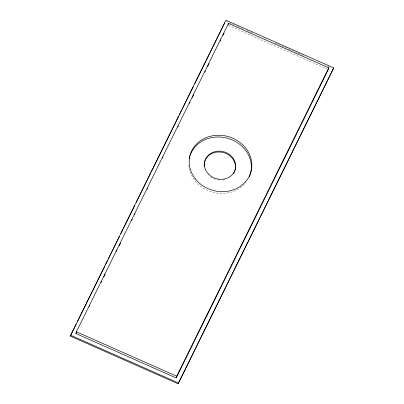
<?xml version="1.0" encoding="UTF-8"?>
<svg xmlns="http://www.w3.org/2000/svg" width="404" height="404" viewBox="0 0 404 404"><rect width="100%" height="100%" fill="white"/><g stroke="black" fill="none" stroke-linecap="round" stroke-linejoin="round"><path stroke-width="0.3" stroke-dasharray="2.02 1.52" d="M226.235 21.336L237.188 26.184M237.769 26.442L244.112 29.25M246.99 30.522L252.182 32.82M275.245 43.031L278.129 44.309M278.704 44.561L304.646 56.045M327.71 66.256L329.442 67.024M228.613 25.432L327.154 69.054M224.725 179.74A15.771 13.989 14.9 0 1 223.033 180.063M218.953 180.123A15.771 13.989 14.9 0 1 209.388 176.058M246.193 182.133A31.547 27.982 14.9 0 1 245.415 183.103M244.203 184.451A31.547 27.982 14.9 0 1 211.827 191.971A31.547 27.982 14.9 0 1 189.112 168.013M188.931 166.796A31.547 27.982 14.9 0 1 188.799 165.574"/><path stroke-width="0.61" d="M70.291 336.072L225.892 20.2L333.709 67.928L178.108 383.8L70.291 336.072L76.149 324.195M75.927 333.553L76.396 331.795L228.502 23.417L328.775 67.806L328.306 69.569L176.2 377.942L75.927 333.553L76.487 332.421M228.194 24.594L228.502 23.417M176.2 377.942L176.664 376.185L328.775 67.806M178.108 383.8L333.709 67.928M77.543 321.367L92.324 291.395M92.885 290.264L104.878 265.948M105.434 264.817L107.666 260.292M108.227 259.161L119.382 236.542M120.776 233.714L123.008 229.189M123.568 228.058L134.724 205.439M136.118 202.611L150.904 172.639M151.46 171.508L166.246 141.536M166.802 140.405L178.795 116.084M179.356 114.953L181.588 110.428M182.143 109.302L193.304 86.678M194.698 83.85L209.479 53.878M210.04 52.747L224.821 22.776M89.324 306.394L89.885 305.262M101.045 282.628L101.606 281.497M103.838 276.972L105.232 274.144M116.397 251.51L116.958 250.379M119.19 245.849L120.584 243.021M131.749 220.387L132.305 219.256M134.537 214.731L135.098 213.6M147.096 189.269L147.657 188.138M162.448 158.146L163.009 157.015M177.8 127.028L178.356 125.897M189.521 103.262L190.077 102.131M192.314 97.601L193.708 94.773M204.873 72.139L205.429 71.008M207.661 66.483L209.06 63.655M220.22 41.021L220.781 39.89M223.013 35.365L224.129 33.098M76.396 331.795L176.664 376.185M70.523 335.189L178.341 382.921M234.214 172.402A15.771 13.989 14.9 0 1 233.618 173.488M204.192 166.332A15.771 13.989 14.9 0 1 204.146 165.1M204.172 164.489A15.771 13.989 14.9 0 1 222.695 152.404A15.771 13.989 14.9 0 1 234.694 171.281M189.158 158.853A31.547 27.982 14.9 0 1 228.285 138.476A31.547 27.982 14.9 0 1 249.303 176.841M195.369 178.916A31.547 27.982 14.9 0 0 249.263 176.189A31.547 27.982 14.9 0 0 216.898 135.274A31.547 27.982 14.9 0 0 195.369 178.916M208.383 173.998A15.771 13.989 14.9 0 0 234.926 170.402A15.771 13.989 14.9 0 0 216.822 151.258A15.771 13.989 14.9 0 0 208.383 173.998"/></g></svg>
